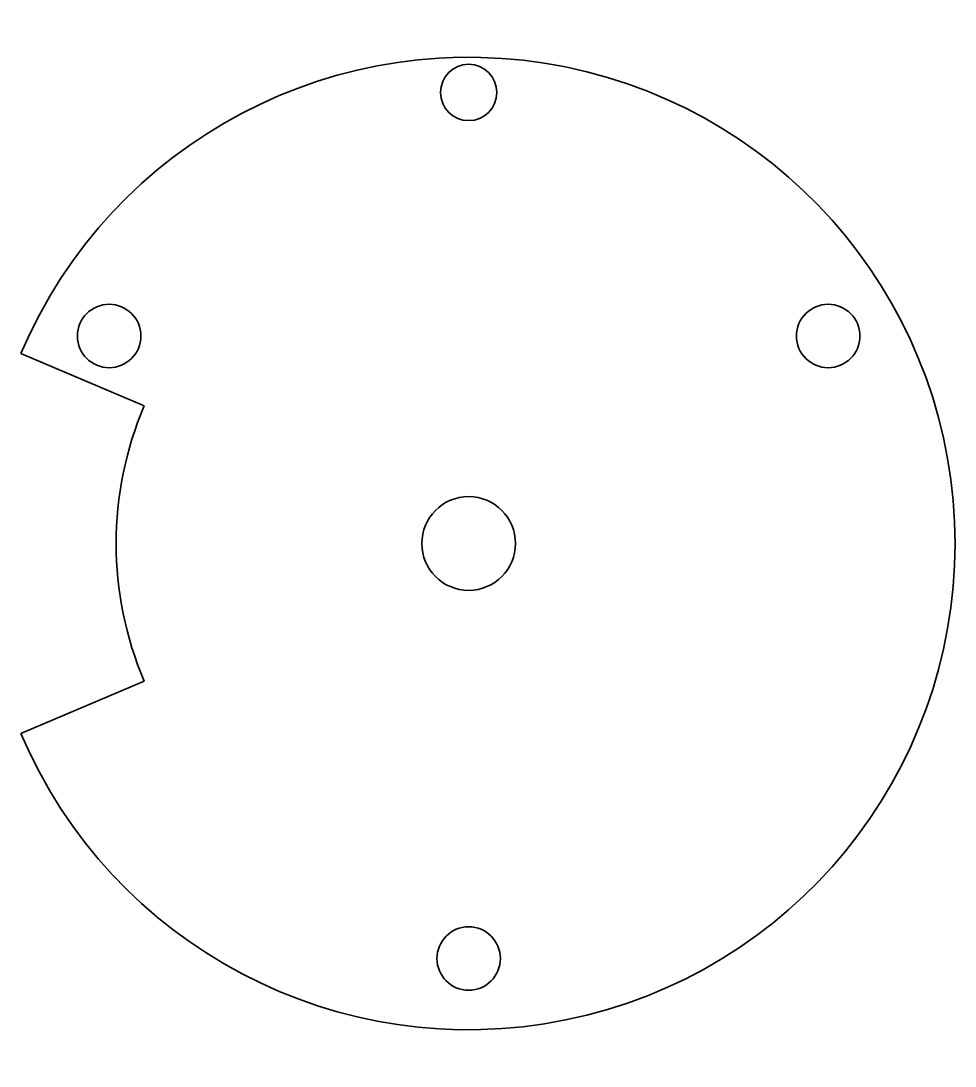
# Model space of a CAD drawing. Header units: inches. Extents: x 0 to 66.3, y -2.6 to 71.6.
import ezdxf

# ---------------------------------------------------------------- set-up
doc = ezdxf.new("R2010")
doc.units = ezdxf.units.IN
doc.header["$MEASUREMENT"] = 0
doc.layers.add('SIMUMAK Visible (ISO)', color=7, linetype='Continuous', lineweight=35)

# ---------------------------------------------------------------- blocks, each defined once
blk = doc.blocks.new('AMB-04-BASEJETHR01')
at = {"layer": 'SIMUMAK Visible (ISO)'}
for p, q in [((0, 47.98), (8.745, 44.268)), ((8.745, 24.731), (0, 21.019))]:
    blk.add_line(p, q, dxfattribs=at)
for centre, radius in [((31.757, 66.5), 2), ((6.257, 49.222), 2.25), ((57.257, 49.222), 2.25), ((31.757, 34.5), 3.324), ((31.757, 5.055), 2.25)]:
    blk.add_circle(centre, radius, dxfattribs=at)
at = {"layer": 'SIMUMAK Visible (ISO)', "extrusion": (0, 0, -1)}
blk.add_arc((-31.757, 34.5), 34.5, 23, 337, dxfattribs=at)
at = {"layer": 'SIMUMAK Visible (ISO)'}
blk.add_arc((31.757, 34.5), 25, 157, 203, dxfattribs=at)

msp = doc.modelspace()

# ---------------------------------------------------------------- block references
msp.add_blockref('AMB-04-BASEJETHR01', (0, 0))

doc.saveas('drawing.dxf')
